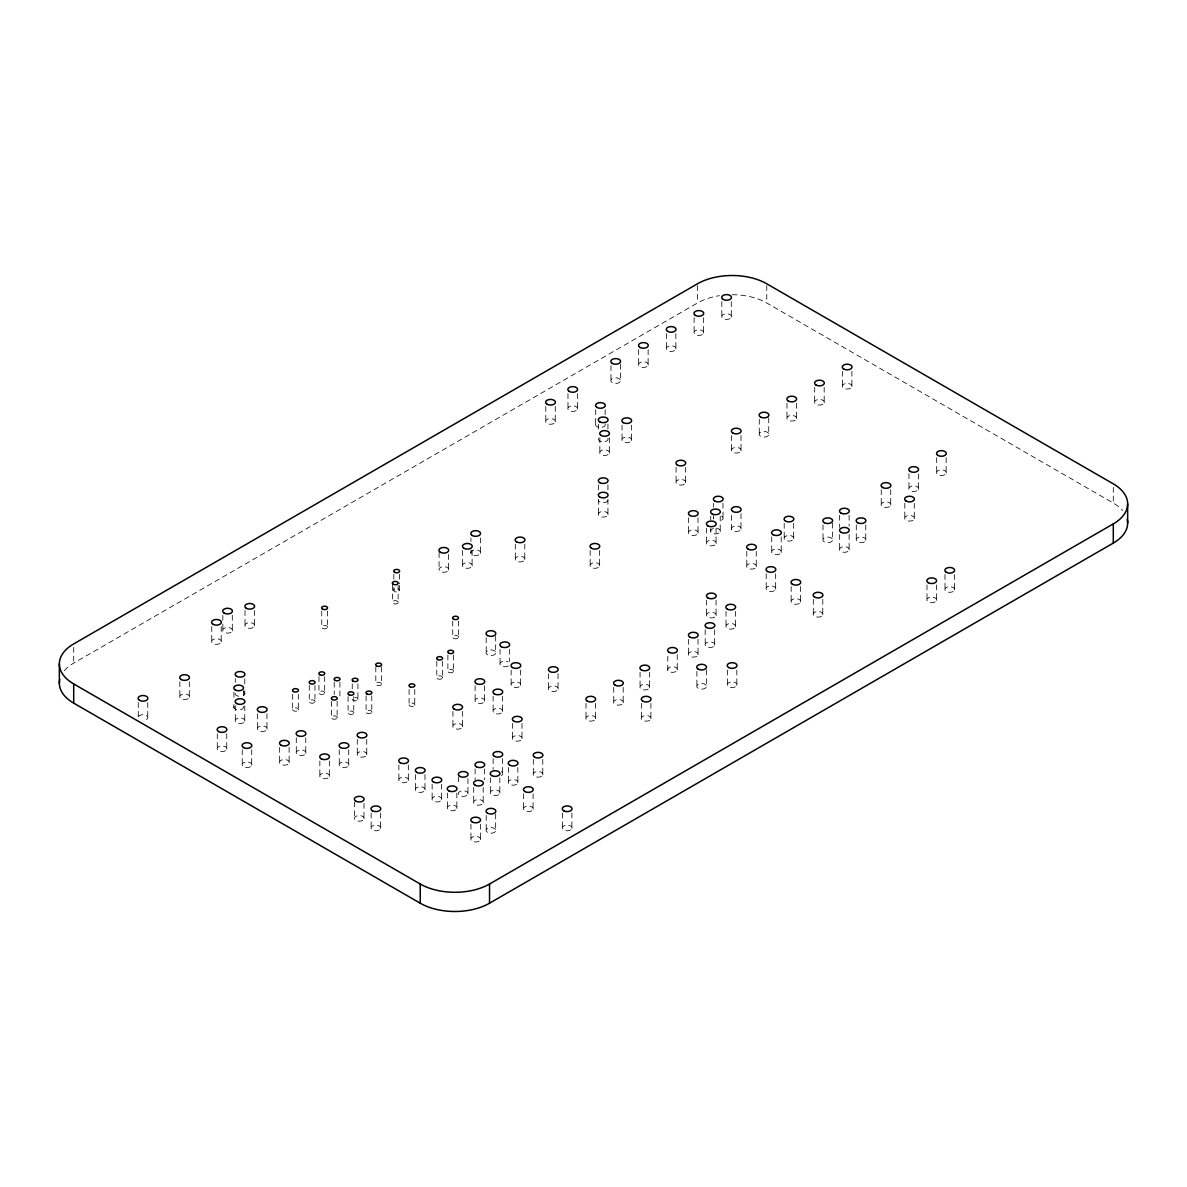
<?xml version="1.0" encoding="UTF-8"?>
<svg xmlns="http://www.w3.org/2000/svg" width="1187" height="1187" viewBox="0 0 1187 1187"><rect width="100%" height="100%" fill="white"/><g stroke="black" fill="none" stroke-linecap="round" stroke-linejoin="round"><path stroke-width="0.75" stroke-dasharray="5 3.75" d="M64.41 670.61A49.008 28.295 0 0 1 73.698 663.118L697.466 302.997A49.008 28.295 0 0 1 719.426 295.682M732.112 294.717A49.008 28.295 0 0 1 766.772 302.997L1113.302 503.065A49.008 28.295 0 0 1 1122.59 510.558M1113.302 487.353L1113.302 503.065M954.467 574.523L954.467 590.236A4.896 2.834 0 0 1 946.262 591.497A4.896 2.834 0 0 1 948.472 586.764A4.896 2.834 0 0 1 954.467 590.236M946.158 457.678L946.158 473.39A4.896 2.834 0 0 1 937.953 474.666A4.896 2.834 0 0 1 940.149 469.933A4.896 2.834 0 0 1 946.158 473.39M945 574.523L945 590.236M936.677 457.678L936.677 473.39M936.454 584.924L936.454 600.637A4.896 2.834 0 0 1 928.249 601.898A4.896 2.834 0 0 1 930.445 597.165A4.896 2.834 0 0 1 936.454 600.637M926.988 584.924L926.988 600.637M918.426 473.969L918.426 489.4A4.896 2.834 0 0 1 910.236 490.661A4.896 2.834 0 0 1 912.432 485.928A4.896 2.834 0 0 1 918.426 489.4M914.272 503.288L914.272 519.001A4.896 2.834 0 0 1 906.067 520.277A4.896 2.834 0 0 1 908.263 515.544A4.896 2.834 0 0 1 914.272 519.001M908.96 473.687L908.96 489.4M904.806 503.288L904.806 519.001M890.71 489.682L890.71 505.41A4.896 2.834 0 0 1 882.505 506.671A4.896 2.834 0 0 1 884.701 501.938A4.896 2.834 0 0 1 890.71 505.41M881.244 489.682L881.244 505.41M865.753 524.906L865.753 540.619A4.896 2.834 0 0 1 857.563 541.88A4.896 2.834 0 0 1 859.759 537.147A4.896 2.834 0 0 1 865.753 540.619M856.287 524.906L856.287 540.619M851.895 371.249L851.895 386.962A4.896 2.834 0 0 1 843.69 388.238A4.896 2.834 0 0 1 845.886 383.49A4.896 2.834 0 0 1 851.895 386.962M849.12 515.292L849.12 526.049M849.12 534.506L849.12 550.219A4.896 2.834 0 0 1 840.93 551.48A4.896 2.834 0 0 1 843.126 546.747A4.896 2.834 0 0 1 849.12 550.219M842.429 371.249L842.429 386.962M839.654 515.292L839.654 527.518M839.654 534.506L839.654 550.219M832.488 523.155L832.488 540.619A4.896 2.834 0 0 1 824.282 541.88A4.896 2.834 0 0 1 826.493 537.147A4.896 2.834 0 0 1 832.488 540.619M824.179 387.259L824.179 402.972A4.896 2.834 0 0 1 815.973 404.233A4.896 2.834 0 0 1 818.169 399.5A4.896 2.834 0 0 1 824.179 402.972M823.021 524.906L823.021 540.619M822.784 599.331L822.784 615.044A4.896 2.834 0 0 1 814.594 616.305A4.896 2.834 0 0 1 816.79 611.572A4.896 2.834 0 0 1 822.784 615.044M814.697 387.259L814.697 402.972M813.318 599.331L813.318 615.044M800.602 586.526L800.602 602.239A4.896 2.834 0 0 1 792.412 603.5A4.896 2.834 0 0 1 794.607 598.767A4.896 2.834 0 0 1 800.602 602.239M796.447 403.254L796.447 418.966A4.896 2.834 0 0 1 788.257 420.243A4.896 2.834 0 0 1 790.453 415.509A4.896 2.834 0 0 1 796.447 418.966M793.673 523.304L793.673 539.017A4.896 2.834 0 0 1 785.482 540.278A4.896 2.834 0 0 1 787.678 535.545A4.896 2.834 0 0 1 793.673 539.017M791.135 586.526L791.135 602.239M786.981 403.254L786.981 418.966M784.206 523.304L784.206 539.017M781.209 536.91L781.209 552.623A4.896 2.834 0 0 1 773.004 553.884A4.896 2.834 0 0 1 775.2 549.151A4.896 2.834 0 0 1 781.209 552.623M775.66 573.722L775.66 589.435A4.896 2.834 0 0 1 767.455 590.696A4.896 2.834 0 0 1 769.651 585.963A4.896 2.834 0 0 1 775.66 589.435M771.728 536.91L771.728 552.623M768.731 417.794L768.731 434.976A4.896 2.834 0 0 1 760.526 436.252A4.896 2.834 0 0 1 762.722 431.519A4.896 2.834 0 0 1 768.731 434.976M766.772 285.548L766.772 302.997M766.194 573.722L766.194 589.435M759.265 419.263L759.265 434.976M756.253 551.302L756.253 567.03A4.896 2.834 0 0 1 748.047 568.291A4.896 2.834 0 0 1 750.243 563.558A4.896 2.834 0 0 1 756.253 567.03M746.786 551.302L746.786 567.03M741 435.555L741 450.986A4.896 2.834 0 0 1 732.809 452.247A4.896 2.834 0 0 1 735.005 447.514A4.896 2.834 0 0 1 741 450.986M741 513.689L741 529.417A4.896 2.834 0 0 1 732.809 530.678A4.896 2.834 0 0 1 735.005 525.945A4.896 2.834 0 0 1 741 529.417M736.845 670.032L736.845 685.463A4.896 2.834 0 0 1 728.64 686.739A4.896 2.834 0 0 1 730.851 681.991A4.896 2.834 0 0 1 736.845 685.463M735.465 611.335L735.465 627.048A4.896 2.834 0 0 1 727.26 628.309A4.896 2.834 0 0 1 729.456 623.576A4.896 2.834 0 0 1 735.465 627.048M731.533 435.555L731.533 450.986M731.533 515.44L731.533 529.417M731.296 301.617L731.296 317.344A4.896 2.834 0 0 1 723.106 318.606A4.896 2.834 0 0 1 725.302 313.872A4.896 2.834 0 0 1 731.296 317.344M727.379 670.032L727.379 685.463M725.999 611.335L725.999 627.048M722.987 503.288L722.987 519.001M721.83 301.617L721.83 317.344M720.212 516.093L720.212 531.806A4.896 2.834 0 0 1 712.007 533.082A4.896 2.834 0 0 1 714.203 528.349A4.896 2.834 0 0 1 720.212 531.806M716.058 528.096L716.058 543.809A4.896 2.834 0 0 1 707.853 545.085A4.896 2.834 0 0 1 710.049 540.352A4.896 2.834 0 0 1 716.058 543.809M716.058 600.132L716.058 615.845A4.896 2.834 0 0 1 707.853 617.106A4.896 2.834 0 0 1 710.049 612.373A4.896 2.834 0 0 1 716.058 615.845M714.663 629.733L714.663 645.446A4.896 2.834 0 0 1 706.473 646.722A4.896 2.834 0 0 1 708.669 641.989A4.896 2.834 0 0 1 714.663 645.446M713.521 503.288L713.521 507.072M713.521 515.514L713.521 519.001A4.896 2.834 0 0 1 714.782 516.271M710.746 516.093L710.746 519.876M710.746 528.319L710.746 531.806M706.591 528.096L706.591 543.809M706.591 600.132L706.591 615.845M706.354 669.883L706.354 687.065A4.896 2.834 0 0 1 698.149 688.326A4.896 2.834 0 0 1 700.345 683.593A4.896 2.834 0 0 1 706.354 687.065M705.197 629.733L705.197 645.446M703.579 317.626L703.579 333.339A4.896 2.834 0 0 1 695.374 334.615A4.896 2.834 0 0 1 697.57 329.882A4.896 2.834 0 0 1 703.579 333.339M698.03 517.695L698.03 533.408A4.896 2.834 0 0 1 689.84 534.684A4.896 2.834 0 0 1 692.036 529.951A4.896 2.834 0 0 1 698.03 533.408M698.03 639.333L698.03 655.046A4.896 2.834 0 0 1 689.84 656.322A4.896 2.834 0 0 1 692.036 651.589A4.896 2.834 0 0 1 698.03 655.046M697.466 285.548L697.466 302.997M696.888 671.352L696.888 687.065M694.113 317.626L694.113 333.339M688.564 517.695L688.564 533.408M688.564 639.333L688.564 655.046M685.567 467.277L685.567 482.99A4.896 2.834 0 0 1 677.362 484.266A4.896 2.834 0 0 1 679.558 479.533A4.896 2.834 0 0 1 685.567 482.99M677.243 654.541L677.243 670.254A4.896 2.834 0 0 1 669.038 671.53A4.896 2.834 0 0 1 671.234 666.797A4.896 2.834 0 0 1 677.243 670.254M676.086 467.277L676.086 482.99M675.863 333.636L675.863 349.349A4.896 2.834 0 0 1 667.658 350.625A4.896 2.834 0 0 1 669.854 345.877A4.896 2.834 0 0 1 675.863 349.349M667.777 656.292L667.777 670.254M666.382 333.636L666.382 349.349M650.906 703.357L650.906 719.07A4.896 2.834 0 0 1 642.701 720.346A4.896 2.834 0 0 1 644.897 715.613A4.896 2.834 0 0 1 650.906 719.07M649.526 672.154L649.526 687.866A4.896 2.834 0 0 1 641.321 689.128A4.896 2.834 0 0 1 643.517 684.395A4.896 2.834 0 0 1 649.526 687.866M648.132 349.646L648.132 365.359A4.896 2.834 0 0 1 639.941 366.62A4.896 2.834 0 0 1 642.137 361.887A4.896 2.834 0 0 1 648.132 365.359M641.44 703.357L641.44 719.07M640.06 672.154L640.06 687.866M638.665 349.646L638.665 365.359M631.499 425.154L631.499 440.585A4.896 2.834 0 0 1 623.309 441.846A4.896 2.834 0 0 1 625.504 437.113A4.896 2.834 0 0 1 631.499 440.585M623.19 687.362L623.19 703.075A4.896 2.834 0 0 1 614.985 704.336A4.896 2.834 0 0 1 617.181 699.603A4.896 2.834 0 0 1 623.19 703.075M622.033 425.154L622.033 440.585M620.415 364.186L620.415 381.353A4.896 2.834 0 0 1 612.21 382.629A4.896 2.834 0 0 1 614.406 377.896A4.896 2.834 0 0 1 620.415 381.353M613.724 687.362L613.724 703.075M610.949 365.641L610.949 381.353M609.317 437.677L609.317 453.389A4.896 2.834 0 0 1 601.126 454.651A4.896 2.834 0 0 1 603.322 449.918A4.896 2.834 0 0 1 609.317 453.389M607.937 424.071L607.937 429.59M607.937 484.889L607.937 491.863M607.937 499.297L607.937 515.01A4.896 2.834 0 0 1 599.732 516.271A4.896 2.834 0 0 1 601.928 511.538A4.896 2.834 0 0 1 607.937 515.01M605.162 409.663L605.162 415.183M599.85 437.677L599.85 453.389M599.613 550.501L599.613 566.229A4.896 2.834 0 0 1 591.423 567.49A4.896 2.834 0 0 1 593.619 562.757A4.896 2.834 0 0 1 599.613 566.229M598.471 424.071L598.471 431.044M598.471 484.889L598.471 491.863M598.471 499.297L598.471 515.01M595.696 409.663L595.696 425.376M595.459 703.357L595.459 719.07A4.896 2.834 0 0 1 587.268 720.346A4.896 2.834 0 0 1 589.464 715.613A4.896 2.834 0 0 1 595.459 719.07M590.147 550.501L590.147 566.229M585.992 703.357L585.992 719.07M577.446 393.654L577.446 409.367A4.896 2.834 0 0 1 569.241 410.643A4.896 2.834 0 0 1 571.437 405.909A4.896 2.834 0 0 1 577.446 409.367M571.897 812.991L571.897 828.719A4.896 2.834 0 0 1 563.691 829.98A4.896 2.834 0 0 1 565.902 825.247A4.896 2.834 0 0 1 571.897 828.719M567.98 393.654L567.98 409.367M562.43 812.991L562.43 828.719M558.038 673.756L558.038 689.469A4.896 2.834 0 0 1 549.833 690.73A4.896 2.834 0 0 1 552.029 685.997A4.896 2.834 0 0 1 558.038 689.469M555.264 406.458L555.264 422.171A4.896 2.834 0 0 1 547.059 423.447A4.896 2.834 0 0 1 549.255 418.714A4.896 2.834 0 0 1 555.264 422.171M548.572 673.756L548.572 689.469M545.797 406.458L545.797 422.171M542.785 759.383L542.785 775.096A4.896 2.834 0 0 1 534.595 776.357A4.896 2.834 0 0 1 536.791 771.624A4.896 2.834 0 0 1 542.785 775.096M533.319 759.383L533.319 775.096M533.082 793.791L533.082 809.504A4.896 2.834 0 0 1 524.891 810.78A4.896 2.834 0 0 1 527.087 806.047A4.896 2.834 0 0 1 533.082 809.504M524.773 544.106L524.773 559.819A4.896 2.834 0 0 1 516.568 561.095A4.896 2.834 0 0 1 518.764 556.362A4.896 2.834 0 0 1 524.773 559.819M523.615 793.791L523.615 809.504M521.998 723.373L521.998 739.086A4.896 2.834 0 0 1 513.793 740.347A4.896 2.834 0 0 1 515.989 735.614A4.896 2.834 0 0 1 521.998 739.086M520.618 670.032L520.618 685.463A4.896 2.834 0 0 1 512.413 686.739A4.896 2.834 0 0 1 514.609 681.991A4.896 2.834 0 0 1 520.618 685.463M517.844 767.381L517.844 783.094A4.896 2.834 0 0 1 509.638 784.37A4.896 2.834 0 0 1 511.834 779.636A4.896 2.834 0 0 1 517.844 783.094M515.306 544.106L515.306 559.819M512.532 723.373L512.532 739.086M511.137 670.032L511.137 685.463M509.52 649.23L509.52 661.441M508.377 767.381L508.377 783.094M502.591 696.161L502.591 711.874A4.896 2.834 0 0 1 494.385 713.135A4.896 2.834 0 0 1 496.596 708.402A4.896 2.834 0 0 1 502.591 711.874M502.591 758.582L502.591 774.295M500.053 649.23L500.053 664.661M499.816 777.782L499.816 793.495A4.896 2.834 0 0 1 491.626 794.771A4.896 2.834 0 0 1 493.822 790.038A4.896 2.834 0 0 1 499.816 793.495M495.662 635.995L495.662 653.458A4.896 2.834 0 0 1 487.456 654.72A4.896 2.834 0 0 1 489.652 649.986A4.896 2.834 0 0 1 495.662 653.458M495.662 813.941L495.662 831.108A4.896 2.834 0 0 1 487.456 832.384A4.896 2.834 0 0 1 489.652 827.651A4.896 2.834 0 0 1 495.662 831.108M493.124 696.161L493.124 711.874M493.124 758.582L493.124 769.339M490.35 777.782L490.35 793.495M486.195 637.731L486.195 653.458M486.195 815.395L486.195 831.108M484.578 685.76L484.578 701.472A4.896 2.834 0 0 1 476.373 702.734A4.896 2.834 0 0 1 478.569 698.001A4.896 2.834 0 0 1 484.578 701.472M484.578 768.983L484.578 779.74M483.183 787.382L483.183 803.109A4.896 2.834 0 0 1 474.993 804.371A4.896 2.834 0 0 1 477.189 799.637A4.896 2.834 0 0 1 483.183 803.109M480.409 537.978L480.409 553.424A4.896 2.834 0 0 1 472.218 554.685A4.896 2.834 0 0 1 474.414 549.952A4.896 2.834 0 0 1 480.409 553.424M480.409 824.208L480.409 839.921A4.896 2.834 0 0 1 472.218 841.182A4.896 2.834 0 0 1 474.414 836.449A4.896 2.834 0 0 1 480.409 839.921M475.112 685.76L475.112 701.472M475.112 768.983L475.112 779.74M473.717 787.382L473.717 803.109M472.1 550.501L472.1 566.229A4.896 2.834 0 0 1 463.894 567.49A4.896 2.834 0 0 1 466.09 562.757A4.896 2.834 0 0 1 472.1 566.229M470.942 537.978L470.942 541.48M470.942 549.922L470.942 553.424M470.942 824.208L470.942 839.921M467.945 778.583L467.945 794.296A4.896 2.834 0 0 1 459.74 795.572A4.896 2.834 0 0 1 461.936 790.839A4.896 2.834 0 0 1 467.945 794.296M462.633 550.501L462.633 566.229M462.396 711.369L462.396 727.082A4.896 2.834 0 0 1 454.191 728.343A4.896 2.834 0 0 1 456.387 723.61A4.896 2.834 0 0 1 462.396 727.082M458.419 620.964L458.419 637.553A2.938 1.691 0 0 1 453.508 638.309A2.938 1.691 0 0 1 454.814 635.475A2.938 1.691 0 0 1 458.419 637.553M458.464 776.832L458.464 785.571M456.847 792.99L456.847 808.703A4.896 2.834 0 0 1 448.656 809.979A4.896 2.834 0 0 1 450.852 805.246A4.896 2.834 0 0 1 456.847 808.703M453.568 654.972L453.568 671.56A2.938 1.691 0 0 1 448.656 672.332A2.938 1.691 0 0 1 449.962 669.483A2.938 1.691 0 0 1 453.568 671.56M452.737 620.964L452.737 637.553M452.93 711.369L452.93 727.082M448.538 554.507L448.538 570.22A4.896 2.834 0 0 1 440.332 571.496A4.896 2.834 0 0 1 442.528 566.763A4.896 2.834 0 0 1 448.538 570.22M447.885 654.972L447.885 671.56M447.38 792.99L447.38 808.703M442.484 661.382L442.484 677.97A2.938 1.691 0 0 1 437.558 678.727A2.938 1.691 0 0 1 438.878 675.893A2.938 1.691 0 0 1 442.484 677.97M441.609 784.192L441.609 799.904A4.896 2.834 0 0 1 433.403 801.166A4.896 2.834 0 0 1 435.599 796.432A4.896 2.834 0 0 1 441.609 799.904M439.071 552.756L439.071 570.22M436.801 661.382L436.801 677.97M432.127 784.192L432.127 799.904M424.976 774.577L424.976 790.305A4.896 2.834 0 0 1 416.771 791.566A4.896 2.834 0 0 1 418.966 786.833A4.896 2.834 0 0 1 424.976 790.305M415.495 774.577L415.495 790.305M414.753 689.469L414.753 705.182A2.938 1.691 0 0 1 409.841 705.939A2.938 1.691 0 0 1 411.162 703.105A2.938 1.691 0 0 1 414.753 705.182M409.085 689.469L409.085 705.182M408.328 764.977L408.328 780.69A4.896 2.834 0 0 1 400.138 781.966A4.896 2.834 0 0 1 402.334 777.233A4.896 2.834 0 0 1 408.328 780.69M399.515 574.152L399.515 583.752M399.515 585.503L399.515 590.74A2.938 1.691 0 0 1 394.588 591.497A2.938 1.691 0 0 1 395.909 588.663A2.938 1.691 0 0 1 399.515 590.74M398.862 764.977L398.862 780.69M398.12 585.28L398.12 602.744A2.938 1.691 0 0 1 393.209 603.5A2.938 1.691 0 0 1 394.529 600.667A2.938 1.691 0 0 1 398.12 602.744M393.832 574.152L393.832 579.39M393.832 587.253L393.832 590.74M392.437 585.28L392.437 602.744M381.487 666.916L381.487 684.365A2.938 1.691 0 0 1 376.576 685.136A2.938 1.691 0 0 1 377.896 682.288A2.938 1.691 0 0 1 381.487 684.365M380.612 812.991L380.612 828.719A4.896 2.834 0 0 1 372.406 829.98A4.896 2.834 0 0 1 374.617 825.247A4.896 2.834 0 0 1 380.612 828.719M375.804 666.916L375.804 684.365M371.783 695.79L371.783 712.378A2.938 1.691 0 0 1 366.872 713.135A2.938 1.691 0 0 1 368.193 710.301A2.938 1.691 0 0 1 371.783 712.378M371.145 812.991L371.145 828.719M366.753 739.367L366.753 755.08A4.896 2.834 0 0 1 358.548 756.356A4.896 2.834 0 0 1 360.744 751.623A4.896 2.834 0 0 1 366.753 755.08M366.1 695.79L366.1 712.378M363.979 803.391L363.979 819.104A4.896 2.834 0 0 1 355.774 820.38A4.896 2.834 0 0 1 357.97 815.647A4.896 2.834 0 0 1 363.979 819.104M357.925 683.86L357.925 699.573A2.938 1.691 0 0 1 353.014 700.33A2.938 1.691 0 0 1 354.32 697.496A2.938 1.691 0 0 1 357.925 699.573M357.287 739.367L357.287 755.08M354.512 801.922L354.512 819.104M353.771 696.591L353.771 713.179A2.938 1.691 0 0 1 348.844 713.936A2.938 1.691 0 0 1 350.165 711.102A2.938 1.691 0 0 1 353.771 713.179M352.242 683.86L352.242 689.973M348.726 749.769L348.726 765.496A4.896 2.834 0 0 1 340.535 766.757A4.896 2.834 0 0 1 342.731 762.024A4.896 2.834 0 0 1 348.726 765.496M348.088 696.591L348.088 713.179M339.912 682.184L339.912 698.772A2.938 1.691 0 0 0 339.912 697.897M339.259 749.769L339.259 765.496M337.138 701.383L337.138 717.987A2.938 1.691 0 0 1 332.212 718.743A2.938 1.691 0 0 1 333.532 715.909A2.938 1.691 0 0 1 337.138 717.987M334.23 682.184L334.23 694.41M331.455 701.383L331.455 717.987M329.333 760.986L329.333 776.699A4.896 2.834 0 0 1 321.128 777.96A4.896 2.834 0 0 1 323.324 773.227A4.896 2.834 0 0 1 329.333 776.699M327.434 610.964L327.434 627.552A2.938 1.691 0 0 1 322.508 628.309A2.938 1.691 0 0 1 323.828 625.475A2.938 1.691 0 0 1 327.434 627.552M324.659 676.575L324.659 693.178A2.938 1.691 0 0 1 319.733 693.935A2.938 1.691 0 0 1 321.054 691.101A2.938 1.691 0 0 1 324.659 693.178M321.751 610.964L321.751 627.552M319.852 760.986L319.852 776.699M318.977 676.575L318.977 693.178M314.956 685.389L314.956 701.977A2.938 1.691 0 0 1 310.044 702.734A2.938 1.691 0 0 1 311.35 699.9A2.938 1.691 0 0 1 314.956 701.977M309.273 685.389L309.273 701.977M305.756 737.765L305.756 753.493A4.896 2.834 0 0 1 297.566 754.754A4.896 2.834 0 0 1 299.762 750.021A4.896 2.834 0 0 1 305.756 753.493M298.323 694.261L298.323 709.974A2.938 1.691 0 0 1 293.412 710.746A2.938 1.691 0 0 1 294.717 707.897A2.938 1.691 0 0 1 298.323 709.974M296.29 737.765L296.29 753.493M292.64 694.261L292.64 709.974M289.124 747.38L289.124 763.093A4.896 2.834 0 0 1 280.933 764.354A4.896 2.834 0 0 1 283.129 759.621A4.896 2.834 0 0 1 289.124 763.093M279.657 747.38L279.657 763.093M266.956 713.758L266.956 729.471A4.896 2.834 0 0 1 258.751 730.747A4.896 2.834 0 0 1 260.947 726.014A4.896 2.834 0 0 1 266.956 729.471M257.49 713.758L257.49 729.471M254.478 610.533L254.478 626.246A4.896 2.834 0 0 1 246.273 627.508A4.896 2.834 0 0 1 248.469 622.774A4.896 2.834 0 0 1 254.478 626.246M251.703 749.769L251.703 765.496A4.896 2.834 0 0 1 243.498 766.757A4.896 2.834 0 0 1 245.694 762.024A4.896 2.834 0 0 1 251.703 765.496M245.012 610.533L245.012 626.246M244.774 678.83L244.774 684.068M244.774 690.775L244.774 694.261M244.774 705.761L244.774 721.473A4.896 2.834 0 0 1 236.569 722.749A4.896 2.834 0 0 1 238.765 718.016A4.896 2.834 0 0 1 244.774 721.473M243.38 690.686L243.38 697.674M242.237 749.769L242.237 765.496M235.308 678.549L235.308 682.332M235.308 705.761L235.308 721.473M233.913 692.155L233.913 697.674M233.913 704.381L233.913 707.867M232.296 615.326L232.296 631.039A4.896 2.834 0 0 1 224.091 632.315A4.896 2.834 0 0 1 226.302 627.582A4.896 2.834 0 0 1 232.296 631.039M226.747 733.774L226.747 749.487A4.896 2.834 0 0 1 218.556 750.748A4.896 2.834 0 0 1 220.752 746.015A4.896 2.834 0 0 1 226.747 749.487M222.83 615.326L222.83 631.039M221.212 626.528L221.212 642.256A4.896 2.834 0 0 1 213.007 643.517A4.896 2.834 0 0 1 215.203 638.784A4.896 2.834 0 0 1 221.212 642.256M217.28 733.774L217.28 749.487M211.746 626.528L211.746 642.256M189.326 681.753L189.326 697.466A4.896 2.834 0 0 1 181.121 698.742A4.896 2.834 0 0 1 183.332 694.009A4.896 2.834 0 0 1 189.326 697.466M179.86 681.753L179.86 697.466M147.737 702.556L147.737 718.269M138.271 702.556L138.271 718.269A4.896 2.834 0 0 1 141.743 714.811A4.896 2.834 0 0 1 147.737 716.814A4.896 2.834 0 0 1 144.28 720.272M73.698 647.405L73.698 663.118M607.937 500.602A4.896 2.834 0 0 1 603.204 502.695A4.896 2.834 0 0 1 598.471 500.602M243.498 691.531A4.896 2.834 0 0 1 241.302 696.265M238.765 696.265A4.896 2.834 0 0 1 235.308 692.807M243.38 706.413A4.896 2.834 0 0 1 237.385 709.871A4.896 2.834 0 0 1 235.189 705.137M508.259 665.922A4.896 2.834 0 0 1 501.329 665.922A4.896 2.834 0 0 1 501.329 661.931A4.896 2.834 0 0 1 508.259 661.931M501.329 771.565A4.896 2.834 0 0 1 501.329 775.556M607.937 438.315A4.896 2.834 0 0 1 603.204 441.876A4.896 2.834 0 0 1 598.471 438.315M721.711 516.271A4.896 2.834 0 0 1 719.515 521.004M605.162 423.907A4.896 2.834 0 0 1 599.168 427.379A4.896 2.834 0 0 1 596.972 422.646"/><path stroke-width="1.5" d="M73.698 683.935L420.228 884.003A49.008 28.295 0 0 0 489.534 884.003L1113.302 523.882A49.008 28.295 0 0 0 1113.302 483.866L766.772 283.797A49.008 28.295 0 0 0 697.466 283.797L73.698 643.918A49.008 28.295 0 0 0 73.698 683.935L73.698 703.134L420.228 903.203A49.008 28.295 0 0 0 489.534 903.203L1113.302 543.082A49.008 28.295 0 0 0 1127.235 519.387M1127.65 503.867L1127.65 523.081M1113.302 523.882L1113.302 543.082M489.534 884.003L489.534 903.203M420.228 884.003L420.228 903.203M59.35 663.919L59.35 683.133M73.698 703.134A49.008 28.295 0 0 1 59.765 679.439M732.809 511.478A4.896 2.834 0 0 0 741 510.202A4.896 2.834 0 0 0 735.005 506.745A4.896 2.834 0 0 0 732.809 511.478M409.841 686.724A2.938 1.691 0 0 0 414.753 685.967A2.938 1.691 0 0 0 411.162 683.89A2.938 1.691 0 0 0 409.841 686.724M587.268 701.131A4.896 2.834 0 0 0 595.459 699.87A4.896 2.834 0 0 0 589.464 696.398A4.896 2.834 0 0 0 587.268 701.131M689.84 637.107A4.896 2.834 0 0 0 698.03 635.846A4.896 2.834 0 0 0 692.036 632.374A4.896 2.834 0 0 0 689.84 637.107M512.413 667.524A4.896 2.834 0 0 0 520.618 666.263A4.896 2.834 0 0 0 514.609 662.791A4.896 2.834 0 0 0 512.413 667.524M319.733 674.72A2.938 1.691 0 0 0 324.659 673.964A2.938 1.691 0 0 0 321.054 671.887A2.938 1.691 0 0 0 319.733 674.72M334.986 680.329A2.938 1.691 0 0 0 339.912 679.572A2.938 1.691 0 0 0 336.307 677.495A2.938 1.691 0 0 0 334.986 680.329M706.473 627.508A4.896 2.834 0 0 0 714.663 626.246A4.896 2.834 0 0 0 708.669 622.774A4.896 2.834 0 0 0 706.473 627.508M689.84 515.47A4.896 2.834 0 0 0 698.03 514.208A4.896 2.834 0 0 0 692.036 510.736A4.896 2.834 0 0 0 689.84 515.47M372.406 810.78A4.896 2.834 0 0 0 380.612 809.504A4.896 2.834 0 0 0 374.617 806.032A4.896 2.834 0 0 0 372.406 810.78M494.385 693.935A4.896 2.834 0 0 0 502.591 692.659A4.896 2.834 0 0 0 496.596 689.202A4.896 2.834 0 0 0 494.385 693.935M549.833 671.53A4.896 2.834 0 0 0 558.038 670.254A4.896 2.834 0 0 0 552.029 666.797A4.896 2.834 0 0 0 549.833 671.53M472.218 821.983A4.896 2.834 0 0 0 480.409 820.707A4.896 2.834 0 0 0 474.414 817.249A4.896 2.834 0 0 0 472.218 821.983M487.456 813.169A4.896 2.834 0 0 0 495.662 811.908A4.896 2.834 0 0 0 489.652 808.436A4.896 2.834 0 0 0 487.456 813.169M453.508 619.11A2.938 1.691 0 0 0 458.419 618.353A2.938 1.691 0 0 0 454.814 616.276A2.938 1.691 0 0 0 453.508 619.11M707.853 597.907A4.896 2.834 0 0 0 716.058 596.631A4.896 2.834 0 0 0 710.049 593.174A4.896 2.834 0 0 0 707.853 597.907M728.64 667.524A4.896 2.834 0 0 0 736.845 666.263A4.896 2.834 0 0 0 730.851 662.791A4.896 2.834 0 0 0 728.64 667.524M476.373 683.534A4.896 2.834 0 0 0 484.578 682.258A4.896 2.834 0 0 0 478.569 678.801A4.896 2.834 0 0 0 476.373 683.534M937.953 455.452A4.896 2.834 0 0 0 946.158 454.191A4.896 2.834 0 0 0 940.149 450.719A4.896 2.834 0 0 0 937.953 455.452M748.047 549.091A4.896 2.834 0 0 0 756.253 547.815A4.896 2.834 0 0 0 750.243 544.358A4.896 2.834 0 0 0 748.047 549.091M416.771 772.366A4.896 2.834 0 0 0 424.976 771.09A4.896 2.834 0 0 0 418.966 767.633A4.896 2.834 0 0 0 416.771 772.366M906.067 501.062A4.896 2.834 0 0 0 914.272 499.801A4.896 2.834 0 0 0 908.263 496.329A4.896 2.834 0 0 0 906.067 501.062M767.455 571.496A4.896 2.834 0 0 0 775.66 570.22A4.896 2.834 0 0 0 769.651 566.763A4.896 2.834 0 0 0 767.455 571.496M792.412 584.301A4.896 2.834 0 0 0 800.602 583.025A4.896 2.834 0 0 0 794.607 579.568A4.896 2.834 0 0 0 792.412 584.301M840.93 513.066A4.896 2.834 0 0 0 849.12 511.805A4.896 2.834 0 0 0 843.126 508.333A4.896 2.834 0 0 0 840.93 513.066M814.594 597.106A4.896 2.834 0 0 0 822.784 595.829A4.896 2.834 0 0 0 816.79 592.372A4.896 2.834 0 0 0 814.594 597.106M322.508 609.109A2.938 1.691 0 0 0 327.434 608.337A2.938 1.691 0 0 0 323.828 606.26A2.938 1.691 0 0 0 322.508 609.109M773.004 534.684A4.896 2.834 0 0 0 781.209 533.408A4.896 2.834 0 0 0 775.2 529.951A4.896 2.834 0 0 0 773.004 534.684M440.332 552.281A4.896 2.834 0 0 0 448.538 551.02A4.896 2.834 0 0 0 442.528 547.548A4.896 2.834 0 0 0 440.332 552.281M400.138 762.751A4.896 2.834 0 0 0 408.328 761.49A4.896 2.834 0 0 0 402.334 758.018A4.896 2.834 0 0 0 400.138 762.751M639.941 347.42A4.896 2.834 0 0 0 648.132 346.144A4.896 2.834 0 0 0 642.137 342.687A4.896 2.834 0 0 0 639.941 347.42M463.894 548.29A4.896 2.834 0 0 0 472.1 547.014A4.896 2.834 0 0 0 466.09 543.557A4.896 2.834 0 0 0 463.894 548.29M612.21 363.415A4.896 2.834 0 0 0 620.415 362.154A4.896 2.834 0 0 0 614.406 358.682A4.896 2.834 0 0 0 612.21 363.415M599.732 482.664A4.896 2.834 0 0 0 607.937 481.388A4.896 2.834 0 0 0 601.928 477.931A4.896 2.834 0 0 0 599.732 482.664M355.774 801.166A4.896 2.834 0 0 0 363.979 799.904A4.896 2.834 0 0 0 357.97 796.432A4.896 2.834 0 0 0 355.774 801.166M454.191 709.143A4.896 2.834 0 0 0 462.396 707.867A4.896 2.834 0 0 0 456.387 704.41A4.896 2.834 0 0 0 454.191 709.143M348.844 694.736A2.938 1.691 0 0 0 353.771 693.98A2.938 1.691 0 0 0 350.165 691.887A2.938 1.691 0 0 0 348.844 694.736M366.872 693.935A2.938 1.691 0 0 0 371.783 693.178A2.938 1.691 0 0 0 368.193 691.101A2.938 1.691 0 0 0 366.872 693.935M310.044 683.534A2.938 1.691 0 0 0 314.956 682.762A2.938 1.691 0 0 0 311.35 680.685A2.938 1.691 0 0 0 310.044 683.534M246.273 608.308A4.896 2.834 0 0 0 254.478 607.032A4.896 2.834 0 0 0 248.469 603.575A4.896 2.834 0 0 0 246.273 608.308M236.569 676.323A4.896 2.834 0 0 0 244.774 675.062A4.896 2.834 0 0 0 238.765 671.59A4.896 2.834 0 0 0 236.569 676.323M213.007 624.317A4.896 2.834 0 0 0 221.212 623.041A4.896 2.834 0 0 0 215.203 619.569A4.896 2.834 0 0 0 213.007 624.317M393.209 584.301A2.938 1.691 0 0 0 398.12 583.529A2.938 1.691 0 0 0 394.529 581.452A2.938 1.691 0 0 0 393.209 584.301M472.218 535.485A4.896 2.834 0 0 0 480.409 534.209A4.896 2.834 0 0 0 474.414 530.752A4.896 2.834 0 0 0 472.218 535.485M235.189 689.929A4.896 2.834 0 0 0 243.38 688.668A4.896 2.834 0 0 0 237.385 685.196A4.896 2.834 0 0 0 235.189 689.929M224.091 613.1A4.896 2.834 0 0 0 232.296 611.839A4.896 2.834 0 0 0 226.302 608.367A4.896 2.834 0 0 0 224.091 613.1M394.588 572.297A2.938 1.691 0 0 0 399.515 571.526A2.938 1.691 0 0 0 395.909 569.448A2.938 1.691 0 0 0 394.588 572.297M599.732 497.071A4.896 2.834 0 0 0 607.937 495.795A4.896 2.834 0 0 0 601.928 492.338A4.896 2.834 0 0 0 599.732 497.071M293.412 691.531A2.938 1.691 0 0 0 298.323 690.775A2.938 1.691 0 0 0 294.717 688.697A2.938 1.691 0 0 0 293.412 691.531M236.569 703.535A4.896 2.834 0 0 0 244.774 702.274A4.896 2.834 0 0 0 238.765 698.802A4.896 2.834 0 0 0 236.569 703.535M667.658 331.41A4.896 2.834 0 0 0 675.863 330.149A4.896 2.834 0 0 0 669.854 326.677A4.896 2.834 0 0 0 667.658 331.41M695.374 315.401A4.896 2.834 0 0 0 703.579 314.14A4.896 2.834 0 0 0 697.57 310.668A4.896 2.834 0 0 0 695.374 315.401M723.106 299.406A4.896 2.834 0 0 0 731.296 298.13A4.896 2.834 0 0 0 725.302 294.673A4.896 2.834 0 0 0 723.106 299.406M732.809 433.047A4.896 2.834 0 0 0 741 431.771A4.896 2.834 0 0 0 735.005 428.314A4.896 2.834 0 0 0 732.809 433.047M760.526 417.038A4.896 2.834 0 0 0 768.731 415.776A4.896 2.834 0 0 0 762.722 412.304A4.896 2.834 0 0 0 760.526 417.038M788.257 401.028A4.896 2.834 0 0 0 796.447 399.767A4.896 2.834 0 0 0 790.453 396.295A4.896 2.834 0 0 0 788.257 401.028M815.973 385.033A4.896 2.834 0 0 0 824.179 383.757A4.896 2.834 0 0 0 818.169 380.3A4.896 2.834 0 0 0 815.973 385.033M843.69 369.023A4.896 2.834 0 0 0 851.895 367.762A4.896 2.834 0 0 0 845.886 364.29A4.896 2.834 0 0 0 843.69 369.023M727.26 609.109A4.896 2.834 0 0 0 735.465 607.833A4.896 2.834 0 0 0 729.456 604.376A4.896 2.834 0 0 0 727.26 609.109M882.505 487.471A4.896 2.834 0 0 0 890.71 486.195A4.896 2.834 0 0 0 884.701 482.723A4.896 2.834 0 0 0 882.505 487.471M910.236 471.462A4.896 2.834 0 0 0 918.426 470.186A4.896 2.834 0 0 0 912.432 466.728A4.896 2.834 0 0 0 910.236 471.462M139.547 700.33A4.896 2.834 0 0 0 147.737 699.069A4.896 2.834 0 0 0 141.743 695.597A4.896 2.834 0 0 0 139.547 700.33M501.329 646.722A4.896 2.834 0 0 0 509.52 645.446A4.896 2.834 0 0 0 503.525 641.989A4.896 2.834 0 0 0 501.329 646.722M376.576 665.922A2.938 1.691 0 0 0 381.487 665.165A2.938 1.691 0 0 0 377.896 663.088A2.938 1.691 0 0 0 376.576 665.922M513.793 721.147A4.896 2.834 0 0 0 521.998 719.871A4.896 2.834 0 0 0 515.989 716.414A4.896 2.834 0 0 0 513.793 721.147M459.74 776.357A4.896 2.834 0 0 0 467.945 775.096A4.896 2.834 0 0 0 461.936 771.624A4.896 2.834 0 0 0 459.74 776.357M509.638 765.155A4.896 2.834 0 0 0 517.844 763.894A4.896 2.834 0 0 0 511.834 760.422A4.896 2.834 0 0 0 509.638 765.155M491.626 775.556A4.896 2.834 0 0 0 499.816 774.295A4.896 2.834 0 0 0 493.822 770.823A4.896 2.834 0 0 0 491.626 775.556M474.993 785.171A4.896 2.834 0 0 0 483.183 783.895A4.896 2.834 0 0 0 477.189 780.438A4.896 2.834 0 0 0 474.993 785.171M494.385 756.356A4.896 2.834 0 0 0 502.591 755.08A4.896 2.834 0 0 0 496.596 751.623A4.896 2.834 0 0 0 494.385 756.356M476.373 766.757A4.896 2.834 0 0 0 484.578 765.496A4.896 2.834 0 0 0 478.569 762.024A4.896 2.834 0 0 0 476.373 766.757M642.701 701.131A4.896 2.834 0 0 0 650.906 699.87A4.896 2.834 0 0 0 644.897 696.398A4.896 2.834 0 0 0 642.701 701.131M614.985 685.136A4.896 2.834 0 0 0 623.19 683.86A4.896 2.834 0 0 0 617.181 680.403A4.896 2.834 0 0 0 614.985 685.136M641.321 669.928A4.896 2.834 0 0 0 649.526 668.652A4.896 2.834 0 0 0 643.517 665.195A4.896 2.834 0 0 0 641.321 669.928M698.149 669.127A4.896 2.834 0 0 0 706.354 667.851A4.896 2.834 0 0 0 700.345 664.394A4.896 2.834 0 0 0 698.149 669.127M669.038 652.316A4.896 2.834 0 0 0 677.243 651.055A4.896 2.834 0 0 0 671.234 647.583A4.896 2.834 0 0 0 669.038 652.316M437.558 659.527A2.938 1.691 0 0 0 442.484 658.755A2.938 1.691 0 0 0 438.878 656.678A2.938 1.691 0 0 0 437.558 659.527M599.732 421.845A4.896 2.834 0 0 0 607.937 420.569A4.896 2.834 0 0 0 601.928 417.112A4.896 2.834 0 0 0 599.732 421.845M601.126 435.451A4.896 2.834 0 0 0 609.317 434.175A4.896 2.834 0 0 0 603.322 430.718A4.896 2.834 0 0 0 601.126 435.451M547.059 404.233A4.896 2.834 0 0 0 555.264 402.972A4.896 2.834 0 0 0 549.255 399.5A4.896 2.834 0 0 0 547.059 404.233M714.782 501.062A4.896 2.834 0 0 0 722.987 499.801A4.896 2.834 0 0 0 716.978 496.329A4.896 2.834 0 0 0 714.782 501.062M321.128 758.76A4.896 2.834 0 0 0 329.333 757.484A4.896 2.834 0 0 0 323.324 754.027A4.896 2.834 0 0 0 321.128 758.76M340.535 747.558A4.896 2.834 0 0 0 348.726 746.282A4.896 2.834 0 0 0 342.731 742.825A4.896 2.834 0 0 0 340.535 747.558M297.566 735.554A4.896 2.834 0 0 0 305.756 734.278A4.896 2.834 0 0 0 299.762 730.821A4.896 2.834 0 0 0 297.566 735.554M280.933 745.154A4.896 2.834 0 0 0 289.124 743.878A4.896 2.834 0 0 0 283.129 740.421A4.896 2.834 0 0 0 280.933 745.154M824.282 522.681A4.896 2.834 0 0 0 832.488 521.405A4.896 2.834 0 0 0 826.493 517.947A4.896 2.834 0 0 0 824.282 522.681M857.563 522.681A4.896 2.834 0 0 0 865.753 521.405A4.896 2.834 0 0 0 859.759 517.947A4.896 2.834 0 0 0 857.563 522.681M840.93 532.28A4.896 2.834 0 0 0 849.12 531.004A4.896 2.834 0 0 0 843.126 527.547A4.896 2.834 0 0 0 840.93 532.28M707.853 525.871A4.896 2.834 0 0 0 716.058 524.609A4.896 2.834 0 0 0 710.049 521.138A4.896 2.834 0 0 0 707.853 525.871M712.007 513.867A4.896 2.834 0 0 0 720.212 512.606A4.896 2.834 0 0 0 714.203 509.134A4.896 2.834 0 0 0 712.007 513.867M623.309 422.646A4.896 2.834 0 0 0 631.499 421.37A4.896 2.834 0 0 0 625.504 417.913A4.896 2.834 0 0 0 623.309 422.646M596.972 407.438A4.896 2.834 0 0 0 605.162 406.162A4.896 2.834 0 0 0 599.168 402.705A4.896 2.834 0 0 0 596.972 407.438M569.241 391.428A4.896 2.834 0 0 0 577.446 390.167A4.896 2.834 0 0 0 571.437 386.695A4.896 2.834 0 0 0 569.241 391.428M243.498 747.558A4.896 2.834 0 0 0 251.703 746.282A4.896 2.834 0 0 0 245.694 742.825A4.896 2.834 0 0 0 243.498 747.558M358.548 737.142A4.896 2.834 0 0 0 366.753 735.881A4.896 2.834 0 0 0 360.744 732.409A4.896 2.834 0 0 0 358.548 737.142M448.656 653.117A2.938 1.691 0 0 0 453.568 652.36A2.938 1.691 0 0 0 449.962 650.283A2.938 1.691 0 0 0 448.656 653.117M448.656 790.765A4.896 2.834 0 0 0 456.847 789.503A4.896 2.834 0 0 0 450.852 786.031A4.896 2.834 0 0 0 448.656 790.765M433.403 781.966A4.896 2.834 0 0 0 441.609 780.69A4.896 2.834 0 0 0 435.599 777.233A4.896 2.834 0 0 0 433.403 781.966M785.482 521.078A4.896 2.834 0 0 0 793.673 519.802A4.896 2.834 0 0 0 787.678 516.345A4.896 2.834 0 0 0 785.482 521.078M677.362 465.052A4.896 2.834 0 0 0 685.567 463.791A4.896 2.834 0 0 0 679.558 460.319A4.896 2.834 0 0 0 677.362 465.052M591.423 548.29A4.896 2.834 0 0 0 599.613 547.014A4.896 2.834 0 0 0 593.619 543.557A4.896 2.834 0 0 0 591.423 548.29M516.568 541.88A4.896 2.834 0 0 0 524.773 540.619A4.896 2.834 0 0 0 518.764 537.147A4.896 2.834 0 0 0 516.568 541.88M487.456 635.52A4.896 2.834 0 0 0 495.662 634.244A4.896 2.834 0 0 0 489.652 630.787A4.896 2.834 0 0 0 487.456 635.52M332.212 699.529A2.938 1.691 0 0 0 337.138 698.772A2.938 1.691 0 0 0 333.532 696.695A2.938 1.691 0 0 0 332.212 699.529M218.556 731.548A4.896 2.834 0 0 0 226.747 730.272A4.896 2.834 0 0 0 220.752 726.815A4.896 2.834 0 0 0 218.556 731.548M258.751 711.547A4.896 2.834 0 0 0 266.956 710.271A4.896 2.834 0 0 0 260.947 706.799A4.896 2.834 0 0 0 258.751 711.547M353.014 681.13A2.938 1.691 0 0 0 357.925 680.374A2.938 1.691 0 0 0 354.32 678.296A2.938 1.691 0 0 0 353.014 681.13M181.121 679.528A4.896 2.834 0 0 0 189.326 678.267A4.896 2.834 0 0 0 183.332 674.795A4.896 2.834 0 0 0 181.121 679.528M563.691 810.78A4.896 2.834 0 0 0 571.897 809.504A4.896 2.834 0 0 0 565.902 806.032A4.896 2.834 0 0 0 563.691 810.78M946.262 572.297A4.896 2.834 0 0 0 954.467 571.021A4.896 2.834 0 0 0 948.472 567.564A4.896 2.834 0 0 0 946.262 572.297M928.249 582.698A4.896 2.834 0 0 0 936.454 581.422A4.896 2.834 0 0 0 930.445 577.965A4.896 2.834 0 0 0 928.249 582.698M534.595 757.158A4.896 2.834 0 0 0 542.785 755.882A4.896 2.834 0 0 0 536.791 752.424A4.896 2.834 0 0 0 534.595 757.158M524.891 791.566A4.896 2.834 0 0 0 533.082 790.305A4.896 2.834 0 0 0 527.087 786.833A4.896 2.834 0 0 0 524.891 791.566"/></g></svg>
